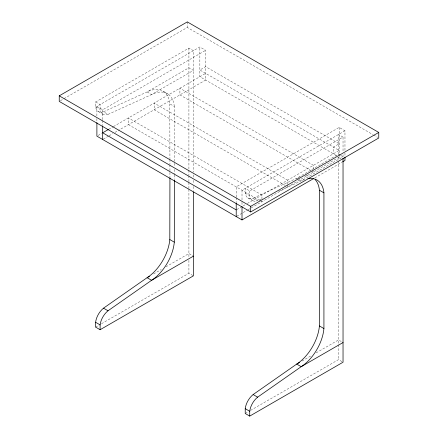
<?xml version="1.0" encoding="UTF-8"?>
<svg xmlns="http://www.w3.org/2000/svg" width="438" height="438" viewBox="0 0 438 438"><rect width="100%" height="100%" fill="white"/><g stroke="black" fill="none" stroke-linecap="round" stroke-linejoin="round"><path stroke-width="0.33" stroke-dasharray="2.19 1.64" d="M60.428 100.729L63.379 99.021M63.97 98.681L187.305 27.474L372.847 134.592M103.516 111.778L147.086 91.936L188.915 67.786L193.421 70.387L151.592 94.537L140.007 99.908L108.022 114.378L103.516 111.778A13.983 8.076 -60 0 1 95.604 106.795L95.604 101.966L188.915 48.092L193.421 50.693L193.421 172.15M96.891 115.884L96.891 106.423L199.854 46.981L205.646 50.321L205.646 80.044L119.251 129.927M96.891 106.423L102.684 109.768L205.646 50.321M98.074 135.462L101.627 133.415M108.728 129.314L113.212 126.724M113.458 126.582L205.646 73.36M103.269 139.153L108.602 136.076M109.117 135.775L112.741 133.683M114.97 132.396L119.065 130.031M344.969 150.349L344.969 130.759L339.176 127.414L236.213 186.862L236.213 196.996M344.969 130.759L242.006 190.207L242.006 201.688M261.103 199.219L257.637 200.757L253.131 198.157A13.983 8.076 -60 0 1 245.225 193.174L245.225 188.345L249.726 190.946L343.036 137.078L343.036 151.334M236.799 209.561L240.895 207.196M243.232 205.844L244.99 204.831M247.328 203.478L339.176 150.453L199.854 70.014L205.646 66.669L339.176 143.763L333.384 147.108L333.384 153.793M340.222 155.14L338.536 154.165L296.707 178.315L253.131 198.157M236.799 216.246L242.723 212.824M243.232 212.529L247.459 210.092M247.913 209.829L339.176 157.138L340.917 158.14M343.036 154.729L343.036 156.766L301.207 180.916L278.437 191.411M314.791 177.905L342.012 162.191M153.568 273.964L161.228 269.54M165.936 266.819L188.915 253.553L193.421 256.153M95.604 327.12L99.147 325.073M101.512 323.709L188.915 273.246L192.857 275.518M302.006 361.022L311.434 355.579M316.148 352.858L338.536 339.937L343.036 342.538M245.225 413.499L248.176 411.797M250.536 410.428L338.536 359.625L343.036 362.226M373.433 134.931L377.572 137.324M343.036 137.078L338.536 134.477L338.536 154.165M340.786 155.468L343.036 156.766M336.225 155.435L199.854 76.699L199.854 46.981M311.073 170.634L179.909 94.909L179.909 88.219L313.438 165.312L313.438 169.325M311.664 170.979L313.438 172.003L313.438 169.993M163.5 91.449L168.006 94.05M174.302 106.45A34.372 19.847 -60 0 0 151.592 94.537L147.086 91.936A34.372 19.847 -60 0 1 169.802 103.85L174.302 106.45L174.434 162.607M298.393 179.29L296.707 178.315A34.372 19.847 -60 0 1 299.784 176.979M298.957 179.618L301.207 180.916A34.372 19.847 -60 0 1 304.29 179.58M285.335 185.498L154.165 109.768L154.165 103.078L287.695 180.171L287.695 184.184M95.604 101.966L100.11 104.567L100.11 109.396A13.983 8.076 -60 0 0 108.022 114.378M259.592 200.358L128.427 124.627L128.427 117.942L261.957 195.036L261.957 199.049M260.183 200.697L261.957 201.721L261.957 199.717M95.604 106.795L100.11 109.396M245.225 193.174L249.726 195.775A13.983 8.076 -60 0 0 257.637 200.757M98.413 111.602L102.919 114.203M248.034 197.987L252.54 200.588M169.802 103.85L169.933 158.638M344.969 153.054L344.969 155.753M339.176 127.414L339.176 157.138M338.536 156.897L338.536 160.313M338.536 160.998L338.536 344.011M338.536 344.69L338.536 359.625M287.695 184.852L287.695 186.862M249.726 190.946L249.726 195.775M242.006 202.361L242.006 205.74M236.213 197.669L236.213 202.4M193.421 174.882L193.421 177.614M193.421 180.346L193.421 183.757M193.421 186.489L193.421 190.59M188.915 48.092L188.915 169.55M188.915 170.229L188.915 175.014M188.915 175.693L188.915 181.841M188.915 182.526L188.915 188.674M188.915 189.353L188.915 257.626M188.915 260.342L188.915 273.246M187.305 21.9L187.305 27.474M174.434 163.292L174.434 166.708M174.434 169.446L174.434 174.231M174.434 174.915L174.434 179.7M169.933 159.322L169.933 164.108M169.933 164.792L169.933 177.1M102.684 109.768L102.684 119.903M102.684 120.576L102.684 125.306M96.891 118.583L96.891 121.961M305.669 175.802A34.372 19.847 -60 0 1 309.655 176.251"/><path stroke-width="0.66" d="M193.421 191.954L193.421 275.847L100.11 329.721L95.604 327.12L95.604 322.286A13.983 8.076 -60 0 1 103.516 308.177L147.086 277.703A34.372 19.847 -60 0 0 169.802 239.559L169.933 177.784M100.11 329.721L100.11 324.886A13.983 8.076 -60 0 1 108.022 310.777L151.592 280.304A34.372 19.847 -60 0 0 174.302 242.159L174.434 180.385M343.036 158.134L343.036 362.226L249.726 416.1L245.225 413.499L245.225 408.67A13.983 8.076 -60 0 1 253.131 394.556L296.707 364.087A34.372 19.847 -60 0 0 319.417 325.943L319.417 190.234A34.372 19.847 -60 0 0 315.07 179.481M249.726 416.1L249.726 411.271A13.983 8.076 -60 0 1 257.637 397.156L301.207 366.688A34.372 19.847 -60 0 0 323.923 328.544L323.923 192.835A34.372 19.847 -60 0 0 307.876 178.633M59.245 95.834L187.305 21.9L378.755 132.429L378.755 138.003L250.695 211.937L59.245 101.408L59.245 95.834L250.695 206.364L378.755 132.429M108.536 129.424L102.684 132.802L236.213 209.895M96.891 122.635L96.891 136.147L242.006 219.925L313.608 178.589M342.604 161.846L344.969 160.483L344.969 157.105M149.446 276.345L147.086 277.703L151.592 280.304L193.421 256.153M299.652 362.385L296.707 364.087L301.207 366.688L343.036 342.538M319.417 190.234L323.923 192.835M169.802 239.559L174.302 242.159M319.417 325.943L323.923 328.544M103.516 308.177L108.022 310.777M253.131 394.556L257.637 397.156M95.604 322.286L100.11 324.886M245.225 408.67L249.726 411.271M250.695 206.364L250.695 211.937M242.006 206.418L242.006 219.925M236.213 203.073L236.213 216.586M102.684 125.98L102.684 139.492"/></g></svg>
